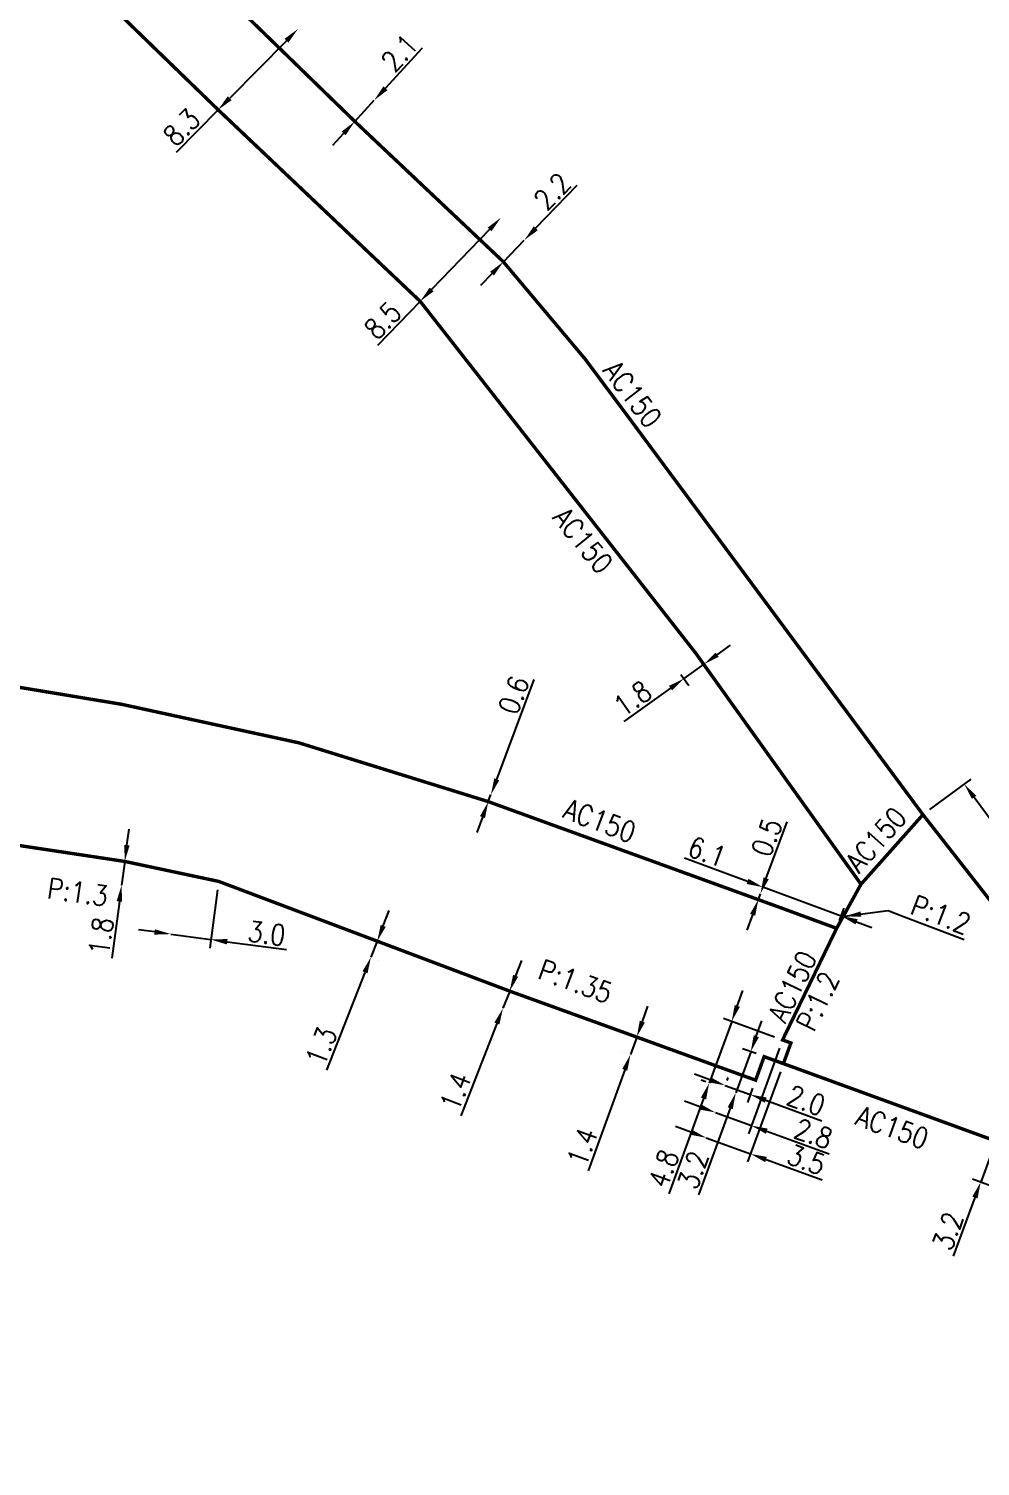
# Model space of a CAD drawing. Header units: millimetres. Extents: x 155997 to 157006, y 121209 to 122008.
# Drawn here: x 156866.6 to 156936.1, y 121359.9 to 121465 of the extents above; entities that cross this region are included whole.
import ezdxf

# ---------------------------------------------------------------- set-up
doc = ezdxf.new("R2010")
doc.units = ezdxf.units.MM
doc.linetypes.add('L_25_AP', pattern=[2000, 1000, 1000])
doc.layers.add('L_150', color=1, linetype='CONTINUOUS')
doc.styles.get("Standard").update_dxf_attribs({"font": 'romans.shx', "width": 0.85})
doc.dimstyles.get("Standard").update_dxf_attribs({"dimtxt": 1.5, "dimasz": 1.2, "dimexe": 0.625, "dimexo": 0.625, "dimgap": 0.25, "dimtad": 1, "dimdec": 1, "dimzin": 0, "dimdsep": 46, "dimtxsty": 'Standard', "dimcen": -0.5, "dimadec": 0, "dimazin": 0, "dimtfac": 1, "dimtdec": 1, "dimtmove": 0, "dimatfit": 3, "dimfxl": 0, "dimtolj": 1, "dimtzin": 0, "dimarcsym": 0})

# ---------------------------------------------------------------- blocks, each defined once
blk = doc.blocks.new('*D386')
at = {"layer": 'L_150', "color": 0, "linetype": 'Continuous', "lineweight": -2, "transparency": 16777216}
for p, q in [((156903.65, 121450.38), (156906.69, 121453.52)), ((156901.29, 121447.93), (156902.82, 121449.51)), ((156900.46, 121447.07), (156899.63, 121446.2))]:
    blk.add_line(p, q, dxfattribs=at)
at = {"layer": 'L_150', "color": 0, "linetype": 'Continuous', "transparency": 16777216}
for points in [[(156903.51, 121450.52), (156903.8, 121450.24), (156902.82, 121449.51)], [(156900.32, 121447.2), (156900.6, 121446.93), (156901.29, 121447.93)]]:
    blk.add_solid(points, dxfattribs=at)
at = {"layer": 'L_150', "color": 0, "linetype": 'Continuous', "transparency": 16777216, "insert": (156904.87, 121453.08), "char_height": 1.5, "attachment_point": 5, "rotation": 46.0307}
blk.add_mtext('\\A1;2.2', dxfattribs=at)
blk = doc.blocks.new('*D387')
at = {"layer": 'L_150', "color": 0, "linetype": 'Continuous', "lineweight": -2, "transparency": 16777216}
for p, q in [((156892.67, 121460.62), (156895.39, 121463.56)), ((156890.43, 121458.19), (156891.85, 121459.74)), ((156889.61, 121457.31), (156888.8, 121456.43))]:
    blk.add_line(p, q, dxfattribs=at)
at = {"layer": 'L_150', "color": 0, "linetype": 'Continuous', "transparency": 16777216}
for points in [[(156892.52, 121460.75), (156892.82, 121460.48), (156891.85, 121459.74)], [(156889.47, 121457.45), (156889.76, 121457.18), (156890.43, 121458.19)]]:
    blk.add_solid(points, dxfattribs=at)
at = {"layer": 'L_150', "color": 0, "linetype": 'Continuous', "transparency": 16777216, "insert": (156893.7, 121463.21), "char_height": 1.5, "attachment_point": 5, "rotation": 47.2624}
blk.add_mtext('\\A1;2.1', dxfattribs=at)
blk = doc.blocks.new('*D395')
at = {"layer": 'L_150', "color": 0, "linetype": 'Continuous', "lineweight": -2, "transparency": 16777216}
for p, q in [((156900.28, 121450.3), (156896.04, 121445.91)), ((156895.21, 121445.04), (156892.09, 121441.8))]:
    blk.add_line(p, q, dxfattribs=at)
at = {"layer": 'L_150', "color": 0, "linetype": 'Continuous', "transparency": 16777216}
for points in [[(156900.14, 121450.43), (156900.42, 121450.16), (156901.11, 121451.16)], [(156895.9, 121446.04), (156896.19, 121445.77), (156895.21, 121445.04)]]:
    blk.add_solid(points, dxfattribs=at)
at = {"layer": 'L_150', "color": 0, "linetype": 'Continuous', "transparency": 16777216, "insert": (156892.47, 121443.64), "char_height": 1.5, "attachment_point": 5, "rotation": 46.0307}
blk.add_mtext('\\A1;8.5', dxfattribs=at)
blk = doc.blocks.new('*D396')
at = {"layer": 'L_150', "color": 0, "linetype": 'Continuous', "lineweight": -2, "transparency": 16777216}
for p, q in [((156885.43, 121464.09), (156881.29, 121459.89)), ((156880.44, 121459.04), (156877.37, 121455.93))]:
    blk.add_line(p, q, dxfattribs=at)
at = {"layer": 'L_150', "color": 0, "linetype": 'Continuous', "transparency": 16777216}
for points in [[(156885.29, 121464.23), (156885.57, 121463.95), (156886.27, 121464.94)], [(156881.14, 121460.03), (156881.43, 121459.75), (156880.44, 121459.04)]]:
    blk.add_solid(points, dxfattribs=at)
at = {"layer": 'L_150', "color": 0, "linetype": 'Continuous', "transparency": 16777216, "insert": (156877.77, 121457.76), "char_height": 1.5, "attachment_point": 5, "rotation": 45.3647}
blk.add_mtext('\\A1;8.3', dxfattribs=at)
blk = doc.blocks.new('*D822')
at = {"layer": 'L_150', "color": 0, "linetype": 'Continuous', "lineweight": -2, "transparency": 16777216}
for p, q in [((156911.45, 121392.39), (156911.86, 121393.52)), ((156910.45, 121391.47), (156910.45, 121391.47)), ((156911.04, 121391.26), (156910.58, 121389.99)), ((156909.99, 121390.21), (156909.99, 121390.21)), ((156910.17, 121388.86), (156907.48, 121381.48))]:
    blk.add_line(p, q, dxfattribs=at)
at = {"layer": 'L_150', "color": 0, "linetype": 'Continuous', "transparency": 16777216}
for points in [[(156911.26, 121392.46), (156911.63, 121392.32), (156911.04, 121391.26)], [(156909.98, 121388.93), (156910.35, 121388.8), (156910.58, 121389.99)]]:
    blk.add_solid(points, dxfattribs=at)
at = {"layer": 'L_150', "color": 0, "linetype": 'Continuous', "transparency": 16777216, "insert": (156907.06, 121383.25), "char_height": 1.5, "attachment_point": 5, "rotation": 70.0324}
blk.add_mtext('\\A1;1.4', dxfattribs=at)
blk = doc.blocks.new('*D788')
at = {"layer": 'L_150', "color": 0, "linetype": 'Continuous', "lineweight": -2, "transparency": 16777216}
for p, q in [((156892.51, 121399.39), (156892.95, 121400.51)), ((156892.07, 121398.27), (156891.61, 121397.11)), ((156892.65, 121398.05), (156892.65, 121398.05)), ((156892.19, 121396.88), (156892.19, 121396.88)), ((156891.17, 121395.99), (156888.36, 121388.84))]:
    blk.add_line(p, q, dxfattribs=at)
at = {"layer": 'L_150', "color": 0, "linetype": 'Continuous', "transparency": 16777216}
for points in [[(156892.32, 121399.46), (156892.69, 121399.32), (156892.07, 121398.27)], [(156890.99, 121396.07), (156891.36, 121395.92), (156891.61, 121397.11)]]:
    blk.add_solid(points, dxfattribs=at)
at = {"layer": 'L_150', "color": 0, "linetype": 'Continuous', "transparency": 16777216, "insert": (156887.98, 121390.6), "char_height": 1.5, "attachment_point": 5, "rotation": 68.5465}
blk.add_mtext('\\A1;1.3', dxfattribs=at)
blk = doc.blocks.new('*D790')
at = {"layer": 'L_150', "color": 0, "linetype": 'Continuous', "lineweight": -2, "transparency": 16777216}
for p, q in [((156873.77, 121405.29), (156873.93, 121406.47)), ((156873.61, 121404.1), (156873.38, 121402.36)), ((156873.22, 121401.17), (156872.66, 121397.02))]:
    blk.add_line(p, q, dxfattribs=at)
at = {"layer": 'L_150', "color": 0, "linetype": 'Continuous', "transparency": 16777216}
for points in [[(156873.58, 121405.31), (156873.97, 121405.26), (156873.61, 121404.1)], [(156873.02, 121401.2), (156873.42, 121401.15), (156873.38, 121402.36)]]:
    blk.add_solid(points, dxfattribs=at)
at = {"layer": 'L_150', "color": 0, "linetype": 'Continuous', "transparency": 16777216, "insert": (156871.87, 121398.64), "char_height": 1.5, "attachment_point": 5, "rotation": 82.3092}
blk.add_mtext('\\A1;1.8', dxfattribs=at)
blk = doc.blocks.new('*D789')
at = {"layer": 'L_150', "color": 0, "linetype": 'Continuous', "lineweight": -2, "transparency": 16777216}
for p, q in [((156902.19, 121395.74), (156902.63, 121396.86)), ((156901.75, 121394.62), (156901.26, 121393.37)), ((156902.33, 121394.4), (156902.33, 121394.4)), ((156901.84, 121393.14), (156901.84, 121393.14)), ((156900.82, 121392.25), (156898.17, 121385.51))]:
    blk.add_line(p, q, dxfattribs=at)
at = {"layer": 'L_150', "color": 0, "linetype": 'Continuous', "transparency": 16777216}
for points in [[(156902, 121395.81), (156902.37, 121395.67), (156901.75, 121394.62)], [(156900.63, 121392.32), (156901, 121392.18), (156901.26, 121393.37)]]:
    blk.add_solid(points, dxfattribs=at)
at = {"layer": 'L_150', "color": 0, "linetype": 'Continuous', "transparency": 16777216, "insert": (156897.79, 121387.29), "char_height": 1.5, "attachment_point": 5, "rotation": 68.5465}
blk.add_mtext('\\A1;1.4', dxfattribs=at)
blk = doc.blocks.new('*D791')
at = {"layer": 'L_150', "color": 0, "linetype": 'Continuous', "lineweight": -2, "transparency": 16777216}
for p, q in [((156880.4, 121402.02), (156879.83, 121397.77)), ((156875.8, 121398.95), (156874.61, 121399.11)), ((156876.99, 121398.79), (156879.91, 121398.39)), ((156881.1, 121398.23), (156885.43, 121397.65))]:
    blk.add_line(p, q, dxfattribs=at)
at = {"layer": 'L_150', "color": 0, "linetype": 'Continuous', "transparency": 16777216}
for points in [[(156875.82, 121399.14), (156875.77, 121398.75), (156876.99, 121398.79)], [(156881.13, 121398.43), (156881.07, 121398.03), (156879.91, 121398.39)]]:
    blk.add_solid(points, dxfattribs=at)
at = {"layer": 'L_150', "color": 0, "linetype": 'Continuous', "transparency": 16777216, "insert": (156883.99, 121398.85), "char_height": 1.5, "attachment_point": 5, "rotation": 352.3092}
blk.add_mtext('\\A1;3.0', dxfattribs=at)
blk = doc.blocks.new('*D818')
at = {"layer": 'L_150', "color": 0, "linetype": 'Continuous', "lineweight": -2, "transparency": 16777216}
for p, q in [((156900.8, 121410.1), (156903.54, 121417.39)), ((156900.19, 121408.47), (156900.38, 121408.98)), ((156899.77, 121407.34), (156899.34, 121406.22))]:
    blk.add_line(p, q, dxfattribs=at)
at = {"layer": 'L_150', "color": 0, "linetype": 'Continuous', "transparency": 16777216}
for points in [[(156900.62, 121410.17), (156900.99, 121410.03), (156900.38, 121408.98)], [(156899.58, 121407.41), (156899.95, 121407.27), (156900.19, 121408.47)]]:
    blk.add_solid(points, dxfattribs=at)
at = {"layer": 'L_150', "color": 0, "linetype": 'Continuous', "transparency": 16777216, "insert": (156902.05, 121416.26), "char_height": 1.5, "attachment_point": 5, "rotation": 69.4214}
blk.add_mtext('\\A1;0.6', dxfattribs=at)
blk = doc.blocks.new('*D820')
at = {"layer": 'L_150', "color": 0, "linetype": 'Continuous', "lineweight": -2, "transparency": 16777216}
for p, q in [((156937.71, 121384.79), (156938.12, 121385.91)), ((156937.29, 121383.66), (156936.18, 121380.66)), ((156938.01, 121383.39), (156936.7, 121383.88)), ((156936.9, 121380.39), (156935.59, 121380.88)), ((156935.76, 121379.53), (156934.18, 121375.25))]:
    blk.add_line(p, q, dxfattribs=at)
at = {"layer": 'L_150', "color": 0, "linetype": 'Continuous', "transparency": 16777216}
for points in [[(156937.52, 121384.85), (156937.89, 121384.72), (156937.29, 121383.66)], [(156935.57, 121379.6), (156935.95, 121379.46), (156936.18, 121380.66)]]:
    blk.add_solid(points, dxfattribs=at)
at = {"layer": 'L_150', "color": 0, "linetype": 'Continuous', "transparency": 16777216, "insert": (156933.79, 121377.08), "char_height": 1.5, "attachment_point": 5, "rotation": 69.6746}
blk.add_mtext('\\A1;3.2', dxfattribs=at)
blk = doc.blocks.new('*D821')
at = {"layer": 'L_150', "color": 0, "linetype": 'Continuous', "lineweight": -2, "transparency": 16777216}
for p, q in [((156919.78, 121391.32), (156920.19, 121392.44)), ((156919.77, 121390.05), (156918.78, 121390.4)), ((156919.37, 121390.19), (156918.28, 121387.19)), ((156917.87, 121386.06), (156915.56, 121379.72))]:
    blk.add_line(p, q, dxfattribs=at)
at = {"layer": 'L_150', "color": 0, "linetype": 'Continuous', "transparency": 16777216}
for points in [[(156919.59, 121391.39), (156919.97, 121391.25), (156919.37, 121390.19)], [(156917.68, 121386.13), (156918.06, 121385.99), (156918.28, 121387.19)]]:
    blk.add_solid(points, dxfattribs=at)
at = {"layer": 'L_150', "color": 0, "linetype": 'Continuous', "transparency": 16777216, "insert": (156915.16, 121381.55), "char_height": 1.5, "attachment_point": 5, "rotation": 69.9891}
blk.add_mtext('\\A1;3.2', dxfattribs=at)
blk = doc.blocks.new('*D750')
at = {"layer": 'L_150', "color": 0, "linetype": 'Continuous', "lineweight": -2, "transparency": 16777216}
for p, q in [((156919.14, 121402.64), (156914.54, 121404.34)), ((156925.98, 121400.11), (156920.26, 121402.22)), ((156920.3, 121402.33), (156920.48, 121402.81)), ((156925.87, 121399.79), (156926.2, 121400.69)), ((156927.11, 121399.69), (156928.23, 121399.27))]:
    blk.add_line(p, q, dxfattribs=at)
at = {"layer": 'L_150', "color": 0, "linetype": 'Continuous', "transparency": 16777216}
for points in [[(156919.21, 121402.83), (156919.07, 121402.45), (156920.26, 121402.22)], [(156927.18, 121399.88), (156927.04, 121399.5), (156925.98, 121400.11)]]:
    blk.add_solid(points, dxfattribs=at)
at = {"layer": 'L_150', "color": 0, "linetype": 'Continuous', "transparency": 16777216, "insert": (156916.18, 121404.8), "char_height": 1.5, "attachment_point": 5, "rotation": 339.6932}
blk.add_mtext('\\A1;6.1', dxfattribs=at)
blk = doc.blocks.new('*D751')
at = {"layer": 'L_150', "color": 0, "linetype": 'Continuous', "lineweight": -2, "transparency": 16777216}
for p, q in [((156920.5, 121402.87), (156922.03, 121407)), ((156920.69, 121401.04), (156919.34, 121401.54)), ((156919.93, 121401.32), (156920.08, 121401.74)), ((156919.51, 121400.2), (156919.09, 121399.07))]:
    blk.add_line(p, q, dxfattribs=at)
at = {"layer": 'L_150', "color": 0, "linetype": 'Continuous', "transparency": 16777216}
for points in [[(156920.31, 121402.94), (156920.69, 121402.8), (156920.08, 121401.74)], [(156919.32, 121400.27), (156919.7, 121400.13), (156919.93, 121401.32)]]:
    blk.add_solid(points, dxfattribs=at)
at = {"layer": 'L_150', "color": 0, "linetype": 'Continuous', "transparency": 16777216, "insert": (156920.54, 121405.86), "char_height": 1.5, "attachment_point": 5, "rotation": 69.6932}
blk.add_mtext('\\A1;0.5', dxfattribs=at)
blk = doc.blocks.new('*D884')
at = {"layer": 'L_150', "color": 0, "linetype": 'Continuous', "lineweight": -2, "transparency": 16777216}
for p, q in [((156932.46, 121407.89), (156935.49, 121410.12)), ((156935.7, 121408.79), (156939.62, 121403.48))]:
    blk.add_line(p, q, dxfattribs=at)
at = {"layer": 'L_150', "color": 0, "linetype": 'Continuous', "transparency": 16777216}
for points in [[(156935.86, 121408.9), (156935.54, 121408.67), (156934.98, 121409.75)], [(156939.78, 121403.59), (156939.46, 121403.36), (156940.33, 121402.51)]]:
    blk.add_solid(points, dxfattribs=at)
at = {"layer": 'L_150', "color": 0, "linetype": 'Continuous', "transparency": 16777216, "insert": (156938.46, 121406.72), "char_height": 1.5, "attachment_point": 5, "rotation": 306.4353}
blk.add_mtext('\\A1;9.0', dxfattribs=at)
blk = doc.blocks.new('*D885')
at = {"layer": 'L_150', "color": 0, "linetype": 'Continuous', "lineweight": -2, "transparency": 16777216}
for p, q in [((156921.48, 121390.46), (156919.2, 121384.2)), ((156915.66, 121386.16), (156914.53, 121386.57)), ((156916.79, 121385.75), (156919.42, 121384.79)), ((156920.55, 121384.38), (156925.1, 121382.72))]:
    blk.add_line(p, q, dxfattribs=at)
at = {"layer": 'L_150', "color": 0, "linetype": 'Continuous', "transparency": 16777216}
for points in [[(156915.73, 121386.35), (156915.59, 121385.97), (156916.79, 121385.75)], [(156920.61, 121384.57), (156920.48, 121384.19), (156919.42, 121384.79)]]:
    blk.add_solid(points, dxfattribs=at)
at = {"layer": 'L_150', "color": 0, "linetype": 'Continuous', "transparency": 16777216, "insert": (156923.96, 121384.2), "char_height": 1.5, "attachment_point": 5, "rotation": 339.9891}
blk.add_mtext('\\A1;2.8', dxfattribs=at)
blk = doc.blocks.new('*D886')
at = {"layer": 'L_150', "color": 0, "linetype": 'Continuous', "lineweight": -2, "transparency": 16777216}
for p, q in [((156918.39, 121393.53), (156918.8, 121394.66)), ((156917.98, 121392.41), (156916.33, 121387.9)), ((156921.11, 121391.26), (156917.39, 121392.62)), ((156916.09, 121387.99), (156915.75, 121388.11)), ((156915.92, 121386.77), (156913.39, 121379.81))]:
    blk.add_line(p, q, dxfattribs=at)
at = {"layer": 'L_150', "color": 0, "linetype": 'Continuous', "transparency": 16777216}
for points in [[(156918.2, 121393.6), (156918.58, 121393.47), (156917.98, 121392.41)], [(156915.73, 121386.84), (156916.11, 121386.7), (156916.33, 121387.9)]]:
    blk.add_solid(points, dxfattribs=at)
at = {"layer": 'L_150', "color": 0, "linetype": 'Continuous', "transparency": 16777216, "insert": (156912.99, 121381.64), "char_height": 1.5, "attachment_point": 5, "rotation": 69.9813}
blk.add_mtext('\\A1;4.8', dxfattribs=at)
blk = doc.blocks.new('*D887')
at = {"layer": 'L_150', "color": 0, "linetype": 'Continuous', "lineweight": -2, "transparency": 16777216}
for p, q in [((156921.55, 121388.73), (156919.14, 121382.14)), ((156914.99, 121384.31), (156913.86, 121384.73)), ((156916.12, 121383.9), (156919.36, 121382.72)), ((156920.49, 121382.31), (156924.59, 121380.82))]:
    blk.add_line(p, q, dxfattribs=at)
at = {"layer": 'L_150', "color": 0, "linetype": 'Continuous', "transparency": 16777216}
for points in [[(156915.06, 121384.5), (156914.92, 121384.13), (156916.12, 121383.9)], [(156920.55, 121382.5), (156920.42, 121382.12), (156919.36, 121382.72)]]:
    blk.add_solid(points, dxfattribs=at)
at = {"layer": 'L_150', "color": 0, "linetype": 'Continuous', "transparency": 16777216, "insert": (156923.44, 121382.3), "char_height": 1.5, "attachment_point": 5, "rotation": 339.9891}
blk.add_mtext('\\A1;3.5', dxfattribs=at)
blk = doc.blocks.new('*D888')
at = {"layer": 'L_150', "color": 0, "linetype": 'Continuous', "lineweight": -2, "transparency": 16777216}
for p, q in [((156916.38, 121388.14), (156915.25, 121388.55)), ((156917.64, 121388.09), (156917.72, 121388.31)), ((156917.51, 121387.73), (156919.34, 121387.06)), ((156919.51, 121387.53), (156919.13, 121386.47)), ((156920.47, 121386.65), (156924.58, 121385.15))]:
    blk.add_line(p, q, dxfattribs=at)
at = {"layer": 'L_150', "color": 0, "linetype": 'Continuous', "transparency": 16777216}
for points in [[(156916.45, 121388.32), (156916.31, 121387.95), (156917.51, 121387.73)], [(156920.54, 121386.84), (156920.4, 121386.46), (156919.34, 121387.06)]]:
    blk.add_solid(points, dxfattribs=at)
at = {"layer": 'L_150', "color": 0, "linetype": 'Continuous', "transparency": 16777216, "insert": (156923.43, 121386.63), "char_height": 1.5, "attachment_point": 5, "rotation": 339.9891}
blk.add_mtext('\\A1;2.0', dxfattribs=at)
blk = doc.blocks.new('*D935')
at = {"layer": 'L_150', "color": 0, "linetype": 'Continuous', "lineweight": -2, "transparency": 16777216}
for p, q in [((156916.92, 121419.21), (156917.89, 121419.91)), ((156915.73, 121418.81), (156916.3, 121418)), ((156914.27, 121417.76), (156914.84, 121416.95)), ((156915.94, 121418.51), (156914.48, 121417.46)), ((156913.5, 121416.76), (156910.1, 121414.32))]:
    blk.add_line(p, q, dxfattribs=at)
at = {"layer": 'L_150', "color": 0, "linetype": 'Continuous', "transparency": 16777216}
for points in [[(156916.8, 121419.37), (156917.03, 121419.05), (156915.94, 121418.51)], [(156913.39, 121416.93), (156913.62, 121416.6), (156914.48, 121417.46)]]:
    blk.add_solid(points, dxfattribs=at)
at = {"layer": 'L_150', "color": 0, "linetype": 'Continuous', "transparency": 16777216, "insert": (156910.73, 121416.01), "char_height": 1.5, "attachment_point": 5, "rotation": 35.6175}
blk.add_mtext('\\A1;1.8', dxfattribs=at)

msp = doc.modelspace()

# ---------------------------------------------------------------- linework, layer by layer
at = {"layer": 'L_150', "linetype": 'L_25_AP', "ltscale": 0.5, "const_width": 0.25, "flags": 128}
for points in [[(156671.39, 121622.39), (156676.34, 121619.56), (156682.82, 121615.71), (156682.82, 121615.71), (156686.07, 121613.73), (156692.38, 121610.26), (156700.93, 121604.98), (156704.97, 121602.48), (156722.33, 121591.8), (156746.46, 121577.11), (156754.8, 121571.52), (156765.42, 121564.27), (156775.05, 121557.21), (156777.32, 121554.99), (156784.86, 121547.6), (156789.41, 121543.15), (156796.85, 121535.91), (156825.4, 121509.22), (156833.7, 121501.76), (156853.67, 121483.59), (156856.06, 121482.73), (156866.26, 121472.79), (156880.44, 121459.04), (156895.21, 121445.04), (156915.36, 121419.31), (156927.43, 121402.43)], [(156682.82, 121615.71), (156686.26, 121622.69), (156700.91, 121613.98), (156710.34, 121608.3), (156722.6, 121600.74), (156740.3, 121589.92), (156749.24, 121583.91), (156769.42, 121570.91), (156771.99, 121568.95), (156783.78, 121560), (156784.5, 121559.45), (156787.48, 121555.99), (156794.47, 121547.95), (156794.24, 121547.71), (156795.69, 121546.32), (156795.91, 121546.57), (156802.94, 121539.07), (156802.94, 121539.07), (156813.26, 121529.54), (156822.38, 121521.14), (156829.66, 121514.47), (156840.39, 121504.52), (156846.38, 121499.04), (156846.38, 121499.04), (156857.23, 121489.28), (156868.34, 121479.34), (156880.86, 121467.49), (156890.43, 121458.19), (156901.29, 121447.93), (156907.26, 121440.83), (156910.63, 121436.31), (156931.96, 121407.52), (156943.79, 121392.41), (156943.79, 121392.41), (156944.31, 121392.19), (156949.64, 121390.13), (156994, 121373.41), (157000, 121371.15)], [(156925.65, 121399.21), (156921.27, 121400.82), (156900.19, 121408.47), (156886.34, 121412.77), (156873.36, 121415.59), (156862.14, 121417.45), (156862.14, 121417.45), (156822.98, 121422.31), (156812.05, 121423.72), (156781.22, 121428.04), (156745.51, 121433.08), (156743.28, 121433.39), (156743.28, 121433.39), (156735.43, 121434.42), (156731.69, 121434.91), (156725.49, 121435.59)], [(156921.76, 121389.32), (156922.31, 121390.83), (156921.7, 121391.05), (156925.65, 121399.21), (156927.43, 121402.43), (156931.96, 121407.52)]]:
    msp.add_lwpolyline(points, dxfattribs=at)
at = {"layer": 'L_150', "linetype": 'L_25_AP', "ltscale": 0.5, "const_width": 0.25}
msp.add_lwpolyline([(157000, 121360.01), (156985.14, 121365.64), (156938.6, 121383.18), (156921.76, 121389.32), (156920.35, 121389.83), (156919.73, 121388.11), (156911.04, 121391.26), (156901.75, 121394.62), (156892.07, 121398.27), (156880.48, 121402.64), (156873.61, 121404.1), (156860.28, 121406.11), (156835.61, 121409.47), (156814.28, 121412.36), (156810.68, 121412.71), (156801.21, 121411.27), (156795.08, 121410.35), (156783.66, 121408.25), (156782.86, 121408.06), (156775.3, 121405.94), (156752.93, 121401.85)], dxfattribs=at)

# ---------------------------------------------------------------- texts
at = {"layer": 'L_150', "linetype": 'Continuous', "width": 0.85}
for rotation, p in [(307.2104, (156908.51, 121439.95)), (309.2379, (156904.83, 121429.18)), (48.3443, (156927.29, 121403.18))]:
    msp.add_text('AC150', height=1.5, rotation=rotation, dxfattribs=at).set_placement(p)
at = {"layer": 'L_150', "linetype": 'Continuous', "ltscale": 0.5, "width": 0.85}
for s, rotation, p in [('AC150', 339.4214, (156905.55, 121407.32)), ('P:1.3', 351.9159, (156867.87, 121401.43)), ('P:1.35', 339.9558, (156903.71, 121395.57)), ('AC150', 64.1539, (156921.9, 121392.2)), ('P:1.2', 64.1539, (156923.99, 121391.57)), ('AC150', 339.9558, (156926.93, 121384.88))]:
    msp.add_text(s, height=1.5, rotation=rotation, dxfattribs=at).set_placement(p)
at = {"layer": 'L_150', "linetype": 'Continuous', "insert": (156935.59, 121400.13), "char_height": 1.5, "attachment_point": 3, "rotation": 339.2609}
msp.add_mtext('\\A1;P:1.2', dxfattribs=at)

# ---------------------------------------------------------------- dimensions: what is measured, and where the dimension line sits
at = {"layer": 'L_150', "linetype": 'Continuous'}
for base, p1, p2, angle, picture, middle in [((156886.27, 121464.94), (156880.44, 121459.04), (156886.27, 121464.94), 225.3647, '*D396', (156878.49, 121457.05)), ((156891.85, 121459.74), (156890.43, 121458.19), (156891.85, 121459.74), 227.2624, '*D387', (156894.44, 121462.53)), ((156902.82, 121449.51), (156901.29, 121447.93), (156902.82, 121449.51), 226.0307, '*D386', (156905.59, 121452.38)), ((156901.11, 121451.16), (156895.21, 121445.04), (156901.11, 121451.16), 226.0307, '*D395', (156893.19, 121442.95)), ((156914.48, 121417.46), (156915.36, 121419.31), (156913.9, 121418.27), 35.6175, '*D935', (156911.31, 121415.19))]:
    dim = msp.add_linear_dim(base=base, p1=p1, p2=p2, angle=angle, dimstyle='Standard', dxfattribs=at)
    dim.commit()
    dim.dimension.update_dxf_attribs({"geometry": picture, "text_midpoint": middle, "dimtype": 160})
for base, p1, p2, angle, picture, middle in [((156900.38, 121408.98), (156900.19, 121408.47), (156900.38, 121408.98), 249.4214, '*D818', (156902.98, 121415.91)), ((156940.33, 121402.51), (156931.96, 121407.52), (156940.33, 121402.51), 126.4353, '*D884', (156937.66, 121406.13)), ((156920.0844, 121401.7448), (156921.2717, 121400.8246), (156920.0844, 121401.7448), 249.6932, '*D751', (156921.4782, 121405.5113)), ((156873.3795, 121402.3618), (156873.6137, 121404.0961), (156873.3795, 121402.3618), 82.3092, '*D790', (156872.8583, 121398.5022)), ((156920.26, 121402.22), (156925.65, 121399.21), (156920.08, 121401.74), 339.6932, '*D750', (156915.83, 121403.86)), ((156876.9866, 121398.786), (156880.484, 121402.6408), (156876.9866, 121398.786), 352.3092, '*D791', (156883.8599, 121397.8578)), ((156891.61, 121397.11), (156892.07, 121398.27), (156891.61, 121397.11), 68.5465, '*D788', (156888.91, 121390.23)), ((156901.26, 121393.37), (156901.75, 121394.62), (156901.26, 121393.37), 68.5465, '*D789', (156898.72, 121386.93)), ((156916.33, 121387.9), (156921.7, 121391.05), (156916.67, 121387.77), 69.9813, '*D886', (156913.93, 121381.3)), ((156910.5752, 121389.9923), (156911.0363, 121391.2611), (156910.5752, 121389.9923), 70.0324, '*D822', (156908.0022, 121382.9105)), ((156918.28, 121387.19), (156920.35, 121389.83), (156918.28, 121387.19), 69.9891, '*D821', (156916.1, 121381.21)), ((156916.79, 121385.75), (156921.7, 121391.05), (156916.79, 121385.75), 339.9891, '*D885', (156923.61, 121383.26)), ((156916.115989, 121383.90404), (156921.759341, 121389.317994), (156916.115989, 121383.90404), 339.989105, '*D887', (156923.102791, 121381.359547)), ((156917.51, 121387.73), (156919.73, 121388.11), (156917.43, 121387.5), 339.9891, '*D888', (156923.09, 121385.69)), ((156936.18, 121380.66), (156938.6, 121383.18), (156937.49, 121380.18), 69.6746, '*D820', (156934.73, 121376.74))]:
    dim = msp.add_linear_dim(base=base, p1=p1, p2=p2, angle=angle, dimstyle='Standard', override={"dimatfit": 0}, dxfattribs=at)
    dim.commit()
    dim.dimension.update_dxf_attribs({"geometry": picture, "text_midpoint": middle, "dimtype": 160})

# ---------------------------------------------------------------- leaders
at = {"layer": 'L_150', "linetype": 'Continuous', "annotation_type": 0, "has_hookline": 1, "hookline_direction": 0, "text_width": 4.49, "horizontal_direction": (0.935203, -0.354113, 0)}
msp.add_leader([(156926.24, 121400.09), (156929.42, 121400.51), (156930.55, 121400.08)], dimstyle='Standard', override={"dimatfit": 0}, dxfattribs=at)

doc.saveas('drawing.dxf')
